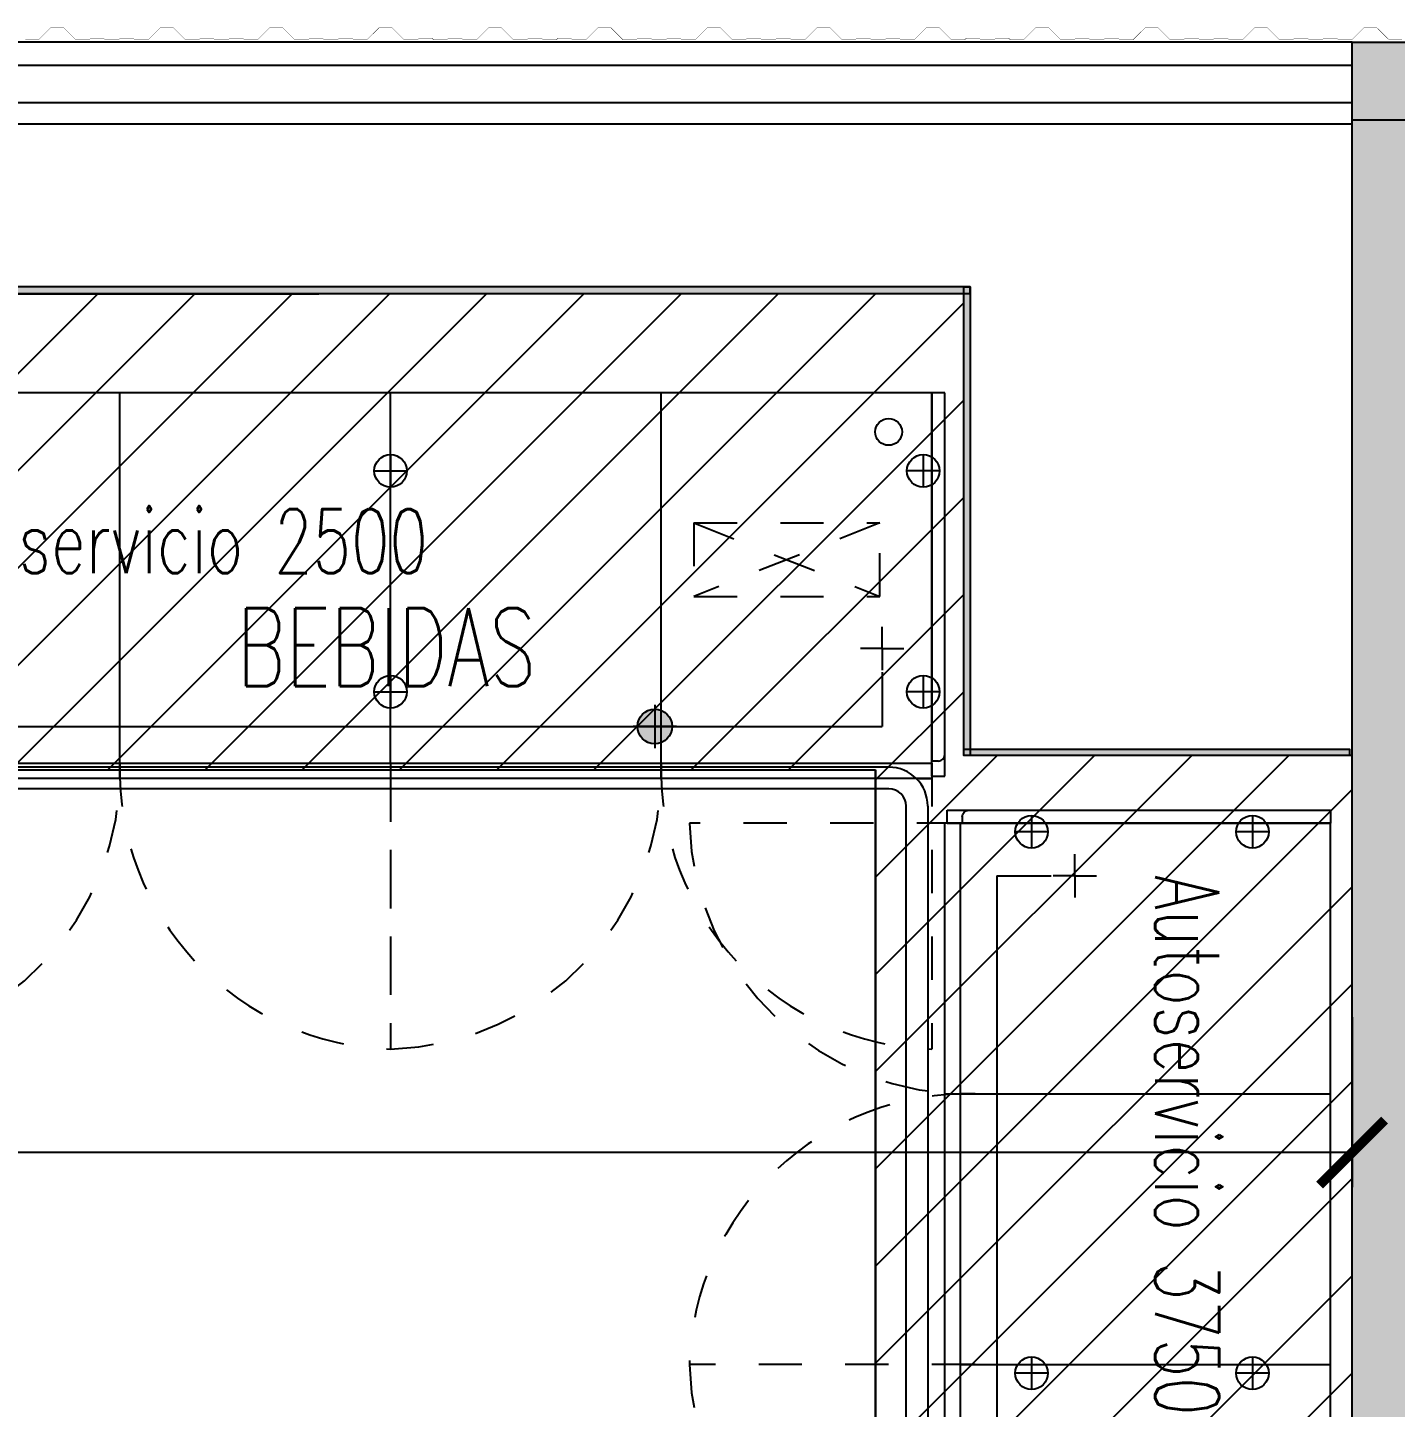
# Model space of a CAD drawing. Header units: millimetres. Extents: x -129 to 3172, y -143 to 919.
# Drawn here: x -8.665 to -5.507, y 26.643 to 29.828 of the extents above; entities that cross this region are included whole.
import ezdxf

# ---------------------------------------------------------------- set-up
doc = ezdxf.new("R2010")
doc.units = ezdxf.units.MM
doc.header["$LTSCALE"] = 0.1
for name, pattern in [('DASHED2', [0.375, 0.25, -0.125]), ('HIDDEN', [9.525, 6.35, -3.175]), ('TRATTEGGIATA2', [0.375, 0.25, -0.125])]:
    doc.linetypes.add(name, pattern=pattern)
for name, color, linetype in [('A-CHAPA TRAPEZOIDAL', 3, 'Continuous'), ('A-MURO BLOCK', 4, 'Continuous'), ('A-TABIQUE PRY', 2, 'Continuous'), ('A-VISTAS', 251, 'Continuous'), ('Cenefa perimetral', 4, 'Continuous'), ('D-AISI BAJA', 8, 'Continuous'), ('E-EXHIBIDORAS', 8, 'Continuous'), ('E-TXT', 7, 'Continuous'), ('H-HATCH MURO', 252, 'Continuous'), ('MET-CORREAS DE CV', 1, 'Continuous'), ('MET-LANA VIDRIO', 8, 'Continuous'), ('zA-COTAS', 1, 'Continuous')]:
    doc.layers.add(name, color=color, linetype=linetype)
doc.styles.add('ROMANS', font='ROMANS.SHX', dxfattribs={"width": 0.8, "height": 0.2})
doc.styles.get("Standard").update_dxf_attribs({"font": 'arial.ttf'})
doc.linetypes.add('REFERENCIAL CORTE TRANSVERSAL WM$0$BATTING', pattern='A,0.00254,-2.54,[134,ltypeshp.shx,S=2.54,R=0,X=-2.54,Y=0],-5.08,[134,ltypeshp.shx,S=2.54,R=180,X=2.54,Y=0],-2.54', length=10.16254)
doc.dimstyles.new('COTA 1-125', dxfattribs={"dimtxt": 0.2, "dimasz": 0.15, "dimexe": 0.08, "dimexo": 0.08, "dimgap": 0.06, "dimtad": 1, "dimzin": 0, "dimdsep": 46, "dimtxsty": 'ROMANS', "dimblk": 'ARCHTICK', "dimcen": 0, "dimclrd": 256, "dimclre": 8, "dimclrt": 3, "dimadec": 0, "dimazin": 0, "dimtfac": 1, "dimtofl": 0, "dimtmove": 0, "dimatfit": 3, "dimldrblk": 'ARCHTICK', "dimfxl": 1, "dimtolj": 1, "dimtzin": 0, "dimlwd": -1, "dimlwe": -1, "dimarcsym": 0})

# ---------------------------------------------------------------- blocks, each defined once
blk = doc.blocks.new('COSTAN-CAM-COSTAN-CAM-COSTAN-CAM-COSTAN-CAM-COSTAN-CAM-COSTAN-CAM-COSTAN-CAM-COSTAN-CAM-COSTAN-CAM-COSTAN-CAM-COSTAN-CAM-COSTAN-CAM-COSTAN-CAM-COSTAN-CAM-COSTAN-CAM-COSTAN-CAM-LI_TL1_N_ECO 375')
at = {"layer": 'E-EXHIBIDORAS'}
for p, q in [((3750, 0), (0, 0)), ((0, 0), (0, -855)), ((625, -890), (625, 0)), ((1250, -855), (1250, 0)), ((20, -142.4), (20, -217.6)), ((1270, -142.4), (1270, -217.6)), ((-17.6, -180), (57.6, -180)), ((1232.4, -180), (1307.6, -180)), ((121.7, -590), (121.7, -540)), ((121.7, -590), (71.7, -590)), ((121.7, -590), (121.7, -640)), ((121.7, -590), (171.7, -590)), ((20, -652.4), (20, -727.6)), ((121.7, -770), (121.7, -645)), ((1270, -652.4), (1270, -727.6)), ((-17.6, -690), (57.6, -690)), ((1232.4, -690), (1307.6, -690)), ((121.7, -770), (3635, -770)), ((0, -855), (3750, -855))]:
    blk.add_line(p, q, dxfattribs=at)
at = {"layer": 'E-EXHIBIDORAS', "linetype": 'DASHED2', "ltscale": 2000}
for p, q in [((1250, -820), (1250, -1480)), ((0, -855), (0, -1480))]:
    blk.add_line(p, q, dxfattribs=at)
at = {"layer": 'E-EXHIBIDORAS', "linetype": 'ByBlock'}
blk.add_line((3750, -890), (0, -890), dxfattribs=at)
at = {"layer": 'E-EXHIBIDORAS'}
for centre in [(20, -180), (1270, -180), (20, -690), (1270, -690)]:
    blk.add_circle(centre, 37.6, dxfattribs=at)
at = {"layer": 'E-EXHIBIDORAS', "linetype": 'DASHED2', "ltscale": 2000}
for centre, start, end in [((-17.5, -837.5), 271.5602, 1.5602), ((1267.5, -837.5), 178.4398, 268.4398), ((1232.5, -837.5), 271.5602, 1.5602)]:
    blk.add_arc(centre, 642.7, start, end, dxfattribs=at)
at = {"layer": 'E-TXT', "insert": (120.2, -256.9), "char_height": 148, "attachment_point": 1}
blk.add_mtext_dynamic_manual_height_columns('{\\Fromans|c0;\\W0.7;Autoservicio 3750}', width=2631.126, gutter_width=1.38, heights=[0], dxfattribs=at)
blk = doc.blocks.new('lateral derecho')
at = {"layer": 'E-EXHIBIDORAS'}
for p, q in [((412153.2, 429715.3), (412153.2, 430550.3)), ((412153.2, 429665.3), (412153.2, 430550.3)), ((412153.2, 430550.3), (412153.2, 429700.3)), ((412153.2, 430550.3), (412153.2, 429700.3)), ((412183.2, 430550.3), (412153.2, 430550.3)), ((412153.2, 430550.3), (412153.2, 429700.3)), ((412183.2, 429665.3), (412183.2, 430550.3))]:
    blk.add_line(p, q, dxfattribs=at)
at = {"layer": 'E-EXHIBIDORAS', "linetype": 'ByBlock'}
for p, q in [((412153.2, 429665.3), (412153.2, 430550.3)), ((412183.2, 429665.3), (412183.2, 430550.3)), ((412183.2, 429665.3), (412183.2, 430550.3)), ((412183.2, 429665.3), (412183.2, 430550.3)), ((412168.2, 429700.3), (412153.2, 429700.3)), ((412183.2, 429665.3), (412183.2, 429715.3)), ((412153.2, 429665.3), (412183.2, 429665.3))]:
    blk.add_line(p, q, dxfattribs=at)
blk.add_arc((412167.3, 429716.1), 15.8, 272.9635, 357.0365, dxfattribs=at)
blk = doc.blocks.new('COSTAN-REFERENCIA DE DESAGÜES')
at = {"layer": 'E-EXHIBIDORAS'}
blk.add_hatch(color=256, dxfattribs=at).paths.add_polyline_path([(40, 0, 1), (-40, 0, 1)])
blk.add_circle((0, 0), 40, dxfattribs=at)
blk = doc.blocks.new('LI_TL1_N_ ECO 250')
at = {"layer": 'E-EXHIBIDORAS'}
for p, q in [((2500, 0), (0, 0)), ((0, 0), (0, -855)), ((625, -890), (625, 0)), ((1250, -855), (1250, 0)), ((1875, -890), (1875, 0)), ((2500, -855), (2500, 0)), ((20, -142.4), (20, -217.6)), ((1250, -142.4), (1250, -217.6)), ((2480, -142.4), (2480, -217.6)), ((-17.6, -180), (57.6, -180)), ((1212.4, -180), (1287.6, -180)), ((2517.6, -180), (2442.4, -180)), ((121.7, -590), (121.7, -540)), ((2385, -590), (2385, -540)), ((121.7, -590), (71.7, -590)), ((121.7, -590), (121.7, -640)), ((121.7, -590), (171.7, -590)), ((2385, -590), (2335, -590)), ((2385, -590), (2385, -640)), ((2385, -590), (2435, -590)), ((20, -652.4), (20, -727.6)), ((121.7, -770), (121.7, -645)), ((1250, -652.4), (1250, -727.6)), ((2385, -645), (2385, -770)), ((2480, -652.4), (2480, -727.6)), ((-17.6, -690), (57.6, -690)), ((1212.4, -690), (1287.6, -690)), ((2517.6, -690), (2442.4, -690)), ((1860, -720), (1860, -820)), ((121.7, -770), (2385, -770)), ((1910, -770), (1810, -770)), ((0, -855), (2500, -855)), ((0, -855), (0, -890)), ((2500, -890), (0, -890)), ((2470, -890), (2500, -890))]:
    blk.add_line(p, q, dxfattribs=at)
at = {"layer": 'E-EXHIBIDORAS', "linetype": 'TRATTEGGIATA2'}
for p, q in [((1950, -300), (2380, -300)), ((1950, -300), (2380, -470)), ((2380, -300), (1950, -470)), ((1950, -300), (1950, -470)), ((2380, -470), (2380, -300)), ((1950, -470), (2380, -470))]:
    blk.add_line(p, q, dxfattribs=at)
at = {"layer": 'E-EXHIBIDORAS', "linetype": 'DASHED2'}
for p, q in [((1250, -855), (1250, -1515)), ((2500, -855), (2500, -1515)), ((0, -890), (0, -1515)), ((1250, -890), (1250, -1515))]:
    blk.add_line(p, q, dxfattribs=at)
at = {"layer": 'E-EXHIBIDORAS'}
for centre, radius in [((2400, -90), 31), ((20, -180), 37.6), ((1250, -180), 37.6), ((2480, -180), 37.6), ((20, -690), 37.6), ((1250, -690), 37.6), ((2480, -690), 37.6)]:
    blk.add_circle(centre, radius, dxfattribs=at)
at = {"layer": 'E-EXHIBIDORAS', "linetype": 'DASHED2'}
for centre, start, end in [((-17.5, -872.5), 271.5602, 1.5602), ((1267.5, -872.5), 178.4398, 268.4398), ((1232.5, -872.5), 271.5602, 1.5602), ((2517.5, -872.5), 178.4398, 268.4398)]:
    blk.add_arc(centre, 642.7, start, end, dxfattribs=at)
at = {"layer": 'E-EXHIBIDORAS'}
blk.add_blockref('COSTAN-REFERENCIA DE DESAGÜES', (1860, -770), dxfattribs=at)
at = {"layer": 'E-TXT', "insert": (88.8, -268.1), "char_height": 148, "attachment_point": 1}
blk.add_mtext_dynamic_manual_height_columns('{\\Fromans|c0;\\W0.7;Autoservicio 2500}', width=2517.267, gutter_width=1.38, heights=[0], dxfattribs=at)
blk = doc.blocks.new('_ARCHTICK')
at = {"color": 0, "linetype": 'ByBlock', "const_width": 0.15}
blk.add_lwpolyline([(-0.5, -0.5), (0.5, 0.5)], dxfattribs=at)
blk = doc.blocks.new('*D490')
at = {"layer": 'Defpoints', "color": 0, "transparency": 16777216}
for p in [(-32.6764, 27.6238, 0), (-5.607, 27.6238, 0), (-32.6764, 27.2312)]:
    blk.add_point(p, dxfattribs=at)
at = {"layer": 'zA-COTAS', "color": 8, "linetype": 'HIDDEN', "transparency": 16777216}
for p, q in [((-32.6764, 27.5438), (-32.6764, 27.1512)), ((-5.607, 27.5438), (-5.607, 27.1512))]:
    blk.add_line(p, q, dxfattribs=at)
at = {"layer": 'zA-COTAS', "transparency": 16777216}
blk.add_line((-5.607, 27.2312), (-32.6764, 27.2312), dxfattribs=at)
at = {"layer": 'zA-COTAS', "transparency": 16777216, "xscale": 0.15, "yscale": 0.15, "zscale": 0.15, "rotation": 180}
blk.add_blockref('_ARCHTICK', (-32.6764, 27.2312), dxfattribs=at)
at = {"layer": 'zA-COTAS', "transparency": 16777216, "xscale": 0.15, "yscale": 0.15, "zscale": 0.15}
blk.add_blockref('_ARCHTICK', (-5.607, 27.2312), dxfattribs=at)
at = {"layer": 'zA-COTAS', "color": 3, "transparency": 16777216, "insert": (-19.1417, 27.3912), "char_height": 0.2, "attachment_point": 5, "style": 'ROMANS'}
blk.add_mtext('\\A1;27.07', dxfattribs=at)

msp = doc.modelspace()

# ---------------------------------------------------------------- hatches: boundary and pattern name
at = {"layer": 'Cenefa perimetral'}
h = msp.add_hatch(dxfattribs=at)
h.set_pattern_fill('LINE', color=256, scale=0.05, angle=45)
h.paths.add_polyline_path([(-8.4062, 0.1851), (-8.4062, 0.7351), (-31.5769, 0.7351), (-31.5769, 28.1147), (-6.707, 28.1147), (-6.707, 24.0344), (-5.607, 24.0344), (-5.607, 28.1477), (-6.5037, 28.1477), (-6.5037, 29.2147), (-32.6763, 29.1847), (-32.6763, 0.1851)])
at = {"layer": 'H-HATCH MURO'}
h = msp.add_hatch(color=256, dxfattribs=at)
h.paths.add_polyline_path([(0.0994, 24.9773), (0.0994, 24.0344), (0.283, 24.0344), (0.283, 24.9773)])
h.paths.add_polyline_path([(0.0993, 25.7273), (0.0993, 29.6148), (-0.868, 29.615), (-0.868, 29.795), (0.2793, 29.7948), (0.2791, 25.7273)])
h.paths.add_polyline_path([(-3.2507, 29.615), (-3.2507, 29.795), (-1.618, 29.795), (-1.618, 29.615)])
h.paths.add_polyline_path([(-5.607, 29.615), (-5.607, 29.795), (-4.0007, 29.7948), (-4.0007, 29.6149)])
h = msp.add_hatch(color=256, dxfattribs=at)
h.paths.add_polyline_path([(-5.607, 24.0344), (-5.607, 29.615), (-5.407, 29.615), (-5.407, 24.0344)])
h.paths.add_polyline_path([(-3.1007, 24.0344), (-3.1007, 24.2344), (-3.9722, 24.2344), (-3.9722, 24.0344)])
h.paths.add_polyline_path([(-1.8507, 24.0344), (-1.8507, 24.2344), (0.0993, 24.2344), (0.0993, 24.0344)])
for points in [[(-6.4887, 29.2297), (-10.6088, 29.2297), (-10.6088, 29.2147), (-6.4887, 29.2147)], [(-6.5037, 28.1477), (-6.5037, 29.2297), (-6.4887, 29.2297), (-6.4887, 28.1477)], [(-5.6132, 28.1477), (-6.5037, 28.1477), (-6.5037, 28.1627), (-5.6132, 28.1627)]]:
    msp.add_hatch(color=256, dxfattribs=at).paths.add_polyline_path(points)

# ---------------------------------------------------------------- linework, layer by layer
at = {"layer": 'A-CHAPA TRAPEZOIDAL'}
for points in [[(-8.3868, 29.7998, 0.0006, 0.0006, 0), (-8.4168, 29.7998, 0.0006, 0.0006, 0), (-8.4208, 29.8038, 0.0006, 0.0006, 0), (-8.4514, 29.8038, 0.0006, 0.0006, 0), (-8.4554, 29.7998, 0.0006, 0.0006, 0), (-8.4854, 29.7998, 0.0006, 0.0006, 0), (-8.4894, 29.8038, 0.0006, 0.0006, 0), (-8.5194, 29.8038, 0.0006, 0.0006, 0), (-8.5234, 29.7998, 0.0006, 0.0006, 0), (-8.5534, 29.7998, 0.0006, 0.0006, 0), (-8.5817, 29.828, 0.0006, 0.0006, 0), (-8.6117, 29.828, 0.0006, 0.0006, 0), (-8.6399, 29.7998, 0.0006, 0.0006, 0), (-8.6699, 29.7998, 0.0006, 0.0006, 0)], [(-6.8708, 29.7998, 0.0006, 0.0006, 0), (-6.9008, 29.7998, 0.0006, 0.0006, 0), (-6.9048, 29.8038, 0.0006, 0.0006, 0), (-6.9354, 29.8038, 0.0006, 0.0006, 0), (-6.9394, 29.7998, 0.0006, 0.0006, 0), (-6.9694, 29.7998, 0.0006, 0.0006, 0), (-6.9734, 29.8038, 0.0006, 0.0006, 0), (-7.0034, 29.8038, 0.0006, 0.0006, 0), (-7.0074, 29.7998, 0.0006, 0.0006, 0), (-7.0374, 29.7998, 0.0006, 0.0006, 0), (-7.0657, 29.828, 0.0006, 0.0006, 0), (-7.0957, 29.828, 0.0006, 0.0006, 0), (-7.124, 29.7998, 0.0006, 0.0006, 0), (-7.154, 29.7998, 0.0006, 0.0006, 0), (-7.158, 29.8038, 0.0006, 0.0006, 0), (-7.188, 29.8038, 0.0006, 0.0006, 0), (-7.192, 29.7998, 0.0006, 0.0006, 0), (-7.222, 29.7998, 0.0006, 0.0006, 0), (-7.226, 29.8038, 0.0006, 0.0006, 0), (-7.256, 29.8038, 0.0006, 0.0006, 0), (-7.26, 29.7998, 0.0006, 0.0006, 0), (-7.29, 29.7998, 0.0006, 0.0006, 0), (-7.3182, 29.828, 0.0006, 0.0006, 0), (-7.3482, 29.828, 0.0006, 0.0006, 0), (-7.3765, 29.7998, 0.0006, 0.0006, 0), (-7.4065, 29.7998, 0.0006, 0.0006, 0), (-7.4105, 29.8038, 0.0006, 0.0006, 0), (-7.4405, 29.8038, 0.0006, 0.0006, 0), (-7.4445, 29.7998, 0.0006, 0.0006, 0), (-7.4745, 29.7998, 0.0006, 0.0006, 0), (-7.4785, 29.8038, 0.0006, 0.0006, 0), (-7.5085, 29.8038, 0.0006, 0.0006, 0), (-7.5125, 29.7998, 0.0006, 0.0006, 0), (-7.5425, 29.7998, 0.0006, 0.0006, 0), (-7.5708, 29.828, 0.0006, 0.0006, 0), (-7.6008, 29.828, 0.0006, 0.0006, 0), (-7.6291, 29.7998, 0.0006, 0.0006, 0), (-7.6591, 29.7998, 0.0006, 0.0006, 0), (-7.6631, 29.8038, 0.0006, 0.0006, 0), (-7.6931, 29.8038, 0.0006, 0.0006, 0), (-7.6971, 29.7998, 0.0006, 0.0006, 0), (-7.7271, 29.7998, 0.0006, 0.0006, 0), (-7.7311, 29.8038, 0.0006, 0.0006, 0), (-7.7611, 29.8038, 0.0006, 0.0006, 0), (-7.7651, 29.7998, 0.0006, 0.0006, 0), (-7.7951, 29.7998, 0.0006, 0.0006, 0), (-7.8234, 29.828, 0.0006, 0.0006, 0), (-7.8534, 29.828, 0.0006, 0.0006, 0), (-7.8817, 29.7998, 0.0006, 0.0006, 0), (-7.9117, 29.7998, 0.0006, 0.0006, 0), (-7.9157, 29.8038, 0.0006, 0.0006, 0), (-7.9457, 29.8038, 0.0006, 0.0006, 0), (-7.9497, 29.7998, 0.0006, 0.0006, 0), (-7.9797, 29.7998, 0.0006, 0.0006, 0), (-7.9837, 29.8038, 0.0006, 0.0006, 0), (-8.0137, 29.8038, 0.0006, 0.0006, 0), (-8.0177, 29.7998, 0.0006, 0.0006, 0), (-8.0477, 29.7998, 0.0006, 0.0006, 0), (-8.076, 29.828, 0.0006, 0.0006, 0), (-8.106, 29.828, 0.0006, 0.0006, 0), (-8.1342, 29.7998, 0.0006, 0.0006, 0), (-8.1642, 29.7998, 0.0006, 0.0006, 0), (-8.1682, 29.8038, 0.0006, 0.0006, 0), (-8.1982, 29.8038, 0.0006, 0.0006, 0), (-8.2022, 29.7998, 0.0006, 0.0006, 0), (-8.2322, 29.7998, 0.0006, 0.0006, 0), (-8.2362, 29.8038, 0.0006, 0.0006, 0), (-8.2662, 29.8038, 0.0006, 0.0006, 0), (-8.2702, 29.7998, 0.0006, 0.0006, 0), (-8.3002, 29.7998, 0.0006, 0.0006, 0), (-8.3285, 29.828, 0.0006, 0.0006, 0), (-8.3585, 29.828, 0.0006, 0.0006, 0), (-8.3868, 29.7998, 0, 0, 0)], [(-5.4914, 29.7998, 0.0006, 0.0006, 0), (-5.5214, 29.7998, 0.0006, 0.0006, 0), (-5.5497, 29.828, 0.0006, 0.0006, 0), (-5.5797, 29.828, 0.0006, 0.0006, 0), (-5.608, 29.7998, 0.0006, 0.0006, 0), (-5.638, 29.7998, 0.0006, 0.0006, 0), (-5.642, 29.8038, 0.0006, 0.0006, 0), (-5.672, 29.8038, 0.0006, 0.0006, 0), (-5.676, 29.7998, 0.0006, 0.0006, 0), (-5.706, 29.7998, 0.0006, 0.0006, 0), (-5.71, 29.8038, 0.0006, 0.0006, 0), (-5.74, 29.8038, 0.0006, 0.0006, 0), (-5.744, 29.7998, 0.0006, 0.0006, 0), (-5.774, 29.7998, 0.0006, 0.0006, 0), (-5.8023, 29.828, 0.0006, 0.0006, 0), (-5.8323, 29.828, 0.0006, 0.0006, 0), (-5.8605, 29.7998, 0.0006, 0.0006, 0), (-5.8905, 29.7998, 0.0006, 0.0006, 0), (-5.8945, 29.8038, 0.0006, 0.0006, 0), (-5.9245, 29.8038, 0.0006, 0.0006, 0), (-5.9285, 29.7998, 0.0006, 0.0006, 0), (-5.9585, 29.7998, 0.0006, 0.0006, 0), (-5.9625, 29.8038, 0.0006, 0.0006, 0), (-5.9925, 29.8038, 0.0006, 0.0006, 0), (-5.9965, 29.7998, 0.0006, 0.0006, 0), (-6.0265, 29.7998, 0.0006, 0.0006, 0), (-6.0548, 29.828, 0.0006, 0.0006, 0), (-6.0848, 29.828, 0.0006, 0.0006, 0), (-6.1131, 29.7998, 0.0006, 0.0006, 0), (-6.1431, 29.7998, 0.0006, 0.0006, 0), (-6.1471, 29.8038, 0.0006, 0.0006, 0), (-6.1771, 29.8038, 0.0006, 0.0006, 0), (-6.1811, 29.7998, 0.0006, 0.0006, 0), (-6.2111, 29.7998, 0.0006, 0.0006, 0), (-6.2151, 29.8038, 0.0006, 0.0006, 0), (-6.2451, 29.8038, 0.0006, 0.0006, 0), (-6.2491, 29.7998, 0.0006, 0.0006, 0), (-6.2791, 29.7998, 0.0006, 0.0006, 0), (-6.3074, 29.828, 0.0006, 0.0006, 0), (-6.3374, 29.828, 0.0006, 0.0006, 0), (-6.3657, 29.7998, 0.0006, 0.0006, 0), (-6.3957, 29.7998, 0.0006, 0.0006, 0), (-6.3997, 29.8038, 0.0006, 0.0006, 0), (-6.4297, 29.8038, 0.0006, 0.0006, 0), (-6.4337, 29.7998, 0.0006, 0.0006, 0), (-6.4637, 29.7998, 0.0006, 0.0006, 0), (-6.4677, 29.8038, 0.0006, 0.0006, 0), (-6.4977, 29.8038, 0.0006, 0.0006, 0), (-6.5017, 29.7998, 0.0006, 0.0006, 0), (-6.5317, 29.7998, 0.0006, 0.0006, 0), (-6.56, 29.828, 0.0006, 0.0006, 0), (-6.59, 29.828, 0.0006, 0.0006, 0), (-6.6183, 29.7998, 0.0006, 0.0006, 0), (-6.6483, 29.7998, 0.0006, 0.0006, 0), (-6.6523, 29.8038, 0.0006, 0.0006, 0), (-6.6823, 29.8038, 0.0006, 0.0006, 0), (-6.6863, 29.7998, 0.0006, 0.0006, 0), (-6.7163, 29.7998, 0.0006, 0.0006, 0), (-6.7203, 29.8038, 0.0006, 0.0006, 0), (-6.7503, 29.8038, 0.0006, 0.0006, 0), (-6.7543, 29.7998, 0.0006, 0.0006, 0), (-6.7843, 29.7998, 0.0006, 0.0006, 0), (-6.8125, 29.828, 0.0006, 0.0006, 0), (-6.8425, 29.828, 0.0006, 0.0006, 0), (-6.8708, 29.7998, 0, 0, 0)], [(-5.4914, 29.7998, 0.0006, 0.0006, 0), (-5.5214, 29.7998, 0.0006, 0.0006, 0), (-5.5497, 29.828, 0.0006, 0.0006, 0), (-5.5797, 29.828, 0.0006, 0.0006, 0), (-5.608, 29.7998, 0, 0, 0)]]:
    msp.add_lwpolyline(points, format="xyseb", dxfattribs=at)
at = {"layer": 'A-MURO BLOCK'}
for points in [[(-5.607, 29.615), (-5.607, 29.795), (-4.0007, 29.7948), (-4.0007, 29.6149)], [(-5.607, 24.0344), (-5.607, 29.615), (-5.407, 29.615), (-5.407, 24.0344)]]:
    msp.add_lwpolyline(points, close=True, dxfattribs=at)
at = {"layer": 'A-TABIQUE PRY'}
for points in [[(-6.4887, 29.2297), (-10.6088, 29.2297), (-10.6088, 29.2147), (-6.4887, 29.2147)], [(-6.5037, 28.1477), (-6.5037, 29.2297), (-6.4887, 29.2297), (-6.4887, 28.1477)], [(-5.6132, 28.1477), (-6.5037, 28.1477), (-6.5037, 28.1627), (-5.6132, 28.1627)]]:
    msp.add_lwpolyline(points, close=True, dxfattribs=at)
at = {"layer": 'A-VISTAS'}
msp.add_line((-5.607, 29.605), (-26.2426, 29.605), dxfattribs=at)
at = {"layer": 'Cenefa perimetral'}
for p in [(-31.5769, 28.1147), (-6.707, 24.0344)]:
    msp.add_line(p, (-6.707, 28.1147), dxfattribs=at)
msp.add_lwpolyline([(-8.4062, 0.1851), (-8.4062, 0.7351), (-31.5769, 0.7351), (-31.5769, 28.1147), (-6.707, 28.1147), (-6.707, 24.0344), (-5.607, 24.0344), (-5.607, 28.1477), (-6.5037, 28.1477), (-6.5037, 29.2147), (-32.6763, 29.1847), (-32.6763, 0.1851)], close=True, dxfattribs=at)
at = {"layer": 'D-AISI BAJA'}
for points in [[(-6.6767, 28.1209), (-29.2352, 28.1209, -0.414214), (-29.2752, 28.1609), (-29.2752, 29.0785)], [(-5.7041, 24.1753), (-6.5767, 24.1753, -0.414214), (-6.6367, 24.2353), (-6.6367, 28.0309)], [(-6.5867, 28.0309), (-6.5867, 24.2653, 0.414214), (-6.5467, 24.2253), (-5.7041, 24.2253)]]:
    msp.add_lwpolyline(points, format="xyb", dxfattribs=at)
msp.add_lwpolyline([(-6.6767, 28.0709), (-29.2604, 28.0709)], dxfattribs=at)
for radius in [0.09, 0.04]:
    msp.add_arc((-6.6767, 28.0309), radius, 360, 90, dxfattribs=at)
at = {"layer": 'MET-CORREAS DE CV'}
for p, q in [((-5.607, 29.795), (-26.2426, 29.795)), ((-5.607, 29.655), (-26.2426, 29.655))]:
    msp.add_line(p, q, dxfattribs=at)
at = {"layer": 'MET-LANA VIDRIO', "linetype": 'REFERENCIAL CORTE TRANSVERSAL WM$0$BATTING', "ltscale": 0.025}
msp.add_lwpolyline([(-26.2426, 29.7415), (-5.607, 29.7415)], dxfattribs=at)

# ---------------------------------------------------------------- block references
at = {"xscale": 0.0010000000002037, "yscale": 0.0010000000002037, "zscale": 0.0010000000002037}
msp.add_blockref('lateral derecho', (-418.7301, -401.5654), dxfattribs=at)
at = {"xscale": -0.001, "yscale": 0.001, "zscale": 0.001, "rotation": 270}
msp.add_blockref('lateral derecho', (-436.2072, -384.1616), dxfattribs=at)
at = {"layer": 'E-EXHIBIDORAS', "xscale": 0.001, "yscale": 0.001, "zscale": 0.001}
msp.add_blockref('LI_TL1_N_ ECO 250', (-9.077, 28.9849), dxfattribs=at)
at = {"layer": 'E-EXHIBIDORAS', "xscale": 0.001, "yscale": 0.001, "zscale": 0.001, "rotation": 270}
msp.add_blockref('COSTAN-CAM-COSTAN-CAM-COSTAN-CAM-COSTAN-CAM-COSTAN-CAM-COSTAN-CAM-COSTAN-CAM-COSTAN-CAM-COSTAN-CAM-COSTAN-CAM-COSTAN-CAM-COSTAN-CAM-COSTAN-CAM-COSTAN-CAM-COSTAN-CAM-COSTAN-CAM-LI_TL1_N_ECO 375', (-5.657, 27.9916), dxfattribs=at)

# ---------------------------------------------------------------- texts
at = {"layer": 'E-TXT', "insert": (-8.1818, 28.488), "char_height": 0.18, "attachment_point": 1}
msp.add_mtext_dynamic_manual_height_columns('{\\Fromans|c0;\\W0.7;BEBIDAS}', width=3.762382, gutter_width=1.3826, heights=[0], dxfattribs=at)

# ---------------------------------------------------------------- dimensions: what is measured, and where the dimension line sits
at = {"layer": 'zA-COTAS'}
dim = msp.add_linear_dim(base=(-32.6764, 27.2312, 0.0219), p1=(-5.607, 27.6238, 0.0219), p2=(-32.6764, 27.6238, 0.0219), dimstyle='COTA 1-125', dxfattribs=at)
dim.commit()
dim.dimension.update_dxf_attribs({"geometry": '*D490', "text_midpoint": (-19.1417, 27.3912, 0.0219)})

doc.saveas('drawing.dxf')
